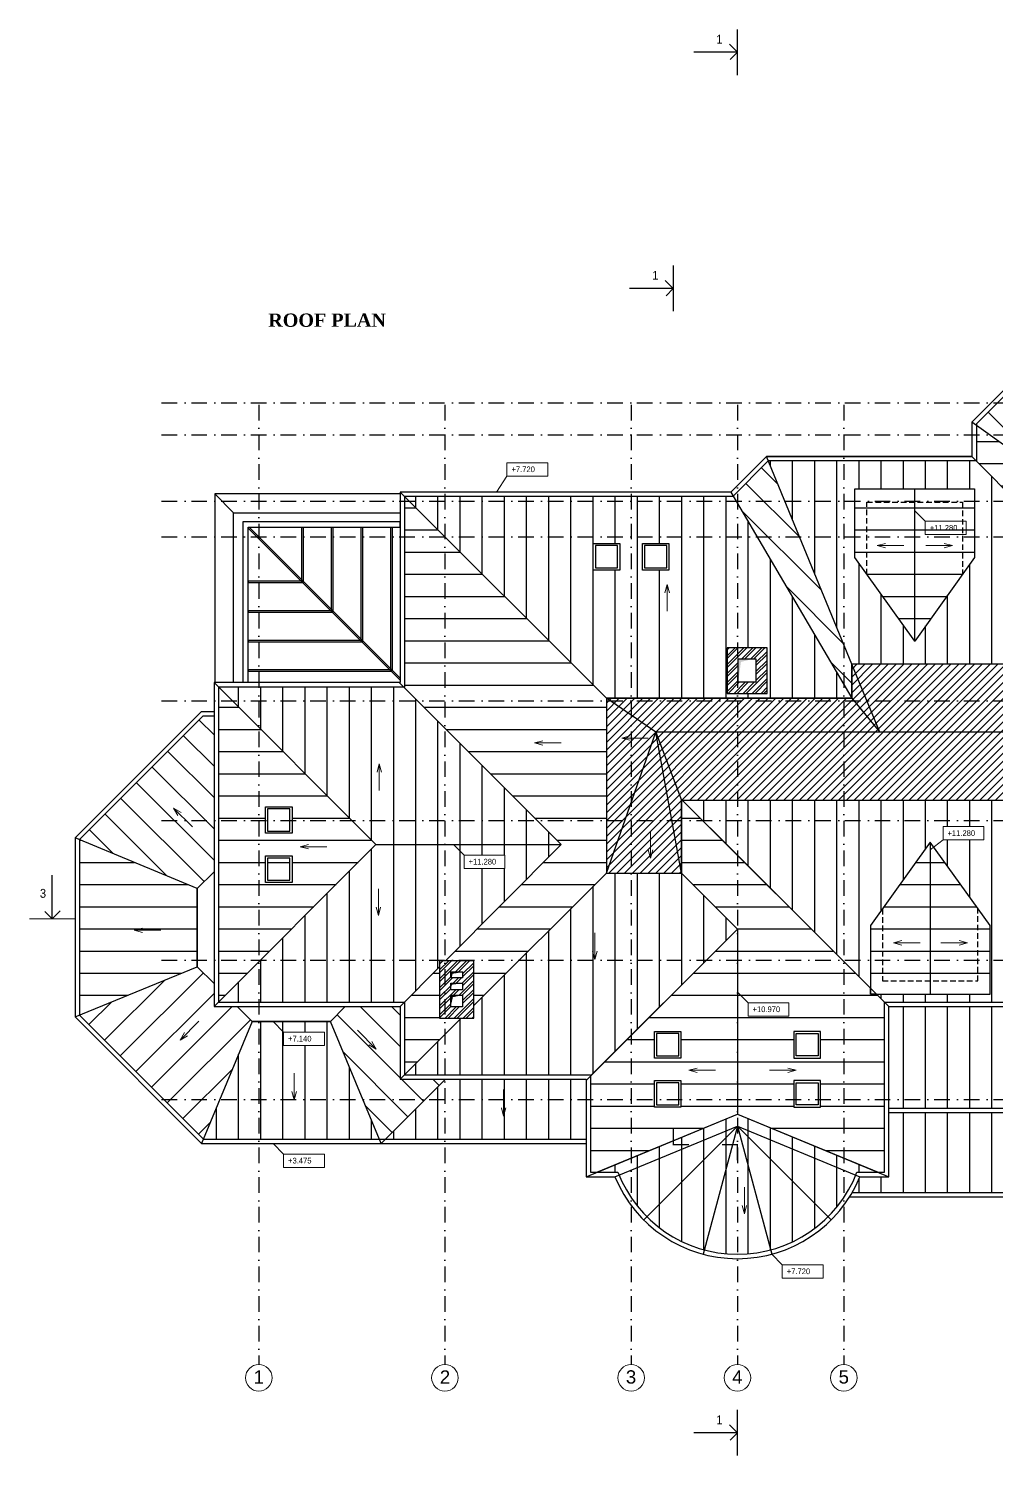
# Model space of a CAD drawing. Header units: millimetres. Extents: x 1177761 to 1329492, y 746793 to 827002.
# Drawn here: x 1225678 to 1247472, y 746793 to 779013 of the extents above; entities that cross this region are included whole.
import ezdxf

# ---------------------------------------------------------------- set-up
doc = ezdxf.new("R2010")
doc.units = ezdxf.units.MM
doc.linetypes.add('HIDDEN', pattern=[9.525, 6.35, -3.175])
doc.linetypes.add('Tengelyvonal', pattern=[670.278, 352.778, -176.389, 0, -141.111])
for name, color, linetype in [('axis', 40, 'Continuous'), ('mark', 4, 'Continuous'), ('roof hatch', 253, 'Continuous'), ('seiling', 7, 'Continuous'), ('text', 7, 'Continuous')]:
    doc.layers.add(name, color=color, linetype=linetype)
for name, color, linetype, lineweight in [('roof', 251, 'Continuous', 15), ('wall', 5, 'Continuous', 30), ('wall hatch', 251, 'Continuous', 15)]:
    doc.layers.add(name, color=color, linetype=linetype, lineweight=lineweight)
doc.styles.add('GENERATED_STYLE_10', font='')
doc.styles.add('GENERATED_STYLE_13', font='')
doc.styles.add('PStudio', font='pstudio.shx')
doc.styles.get("Standard").update_dxf_attribs({"font": 'arial.ttf'})
doc.styles.get('GENERATED_STYLE_10').set_extended_font_data('Arial Кириллический')
doc.styles.get('GENERATED_STYLE_13').set_extended_font_data('Arial Кириллический', bold=True)
pattern_1 = [(135, (241415.6, 1480697.8), (-353.5534, -353.5534), [])]
pattern_2 = [(180, (241415.6, 1480697.8), (-9e-14, -500), [])]
pattern_3 = [(90, (241415.6, 1480697.8), (-500, 9e-14), [])]
pattern_4 = [(45, (37963.35, 1439697.82), (-101.027881, 101.027881), []), (45, (38030.7, 1439697.82), (-101.027881, 101.027881), [])]

# ---------------------------------------------------------------- blocks, each defined once
blk = doc.blocks.new('Arrow', base_point=(854890, -718323))
at = {"color": 7, "linetype": 'Continuous'}
for q in [(854890, -717722), (854840, -718136), (854940, -718136)]:
    blk.add_line((854890, -718323), q, dxfattribs=at)

msp = doc.modelspace()

# ---------------------------------------------------------------- hatches: boundary and pattern name
at = {"layer": 'roof hatch', "lineweight": -3, "ltscale": 50}
h = msp.add_hatch(dxfattribs=at)
h.set_pattern_fill('ANSI31', color=256, scale=4000, angle=90, style=0)
h.set_pattern_definition(pattern_1)
h.paths.add_polyline_path([(1249795, 768345), (1249456, 768345), (1249947, 767993)])
h.paths.add_polyline_path([(1249148, 769845), (1247973, 769845), (1247973, 769410), (1249456, 768345), (1249795, 768345)])
h.paths.add_polyline_path([(1248838, 770565), (1247534, 770565), (1247063, 770094), (1247063, 770063), (1247367, 769845), (1248510, 769845), (1248496, 769869), (1248537, 769845), (1249148, 769845)])
h.paths.add_polyline_path([(1248446, 771475), (1248444, 771475), (1247534, 770565), (1248838, 770565)])
h.paths.add_polyline_path([(1247973, 769845), (1247367, 769845), (1247973, 769410)])
h = msp.add_hatch(dxfattribs=at)
h.set_pattern_fill('ANSI31', color=256, scale=4000, angle=135, style=0)
h.set_pattern_definition(pattern_2)
h.paths.add_polyline_path([(1244320, 768627), (1247020, 768627), (1247020, 767079), (1245670, 765193), (1244320, 767079)])
h.paths.add_polyline_path([(1252923, 770117), (1255623, 770117), (1255623, 768569), (1254273, 766683), (1252923, 768569)])
h = msp.add_hatch(dxfattribs=at)
h.set_pattern_fill('ANSI31', color=256, scale=4000, angle=135, style=0)
h.set_pattern_definition(pattern_2)
h.paths.add_polyline_path([(1249947, 767545), (1248759, 767545), (1251615, 764667), (1251615, 765388), (1249947, 767057)])
h.paths.add_polyline_path([(1249947, 767993), (1249456, 768345), (1247973, 768345), (1247973, 768337), (1248759, 767545), (1249947, 767545)])
h.paths.add_polyline_path([(1247973, 769410), (1247973, 768345), (1249456, 768345)])
h.paths.add_polyline_path([(1247973, 769410), (1247367, 769845), (1247063, 769845), (1247063, 769255), (1247965, 768345), (1247973, 768345)])
h.paths.add_polyline_path([(1247063, 770063), (1247063, 769845), (1247367, 769845)])
h.paths.add_polyline_path([(1247973, 768345), (1247965, 768345), (1247973, 768337)])
h = msp.add_hatch(dxfattribs=at)
h.set_pattern_fill('ANSI31', color=256, scale=4000, angle=90, style=0)
h.set_pattern_definition(pattern_1)
h.paths.add_polyline_path([(1244253, 764667), (1244073, 765106), (1244073, 764210), (1244253, 763902)])
h.paths.add_polyline_path([(1244073, 765106), (1243071, 767545), (1242119, 767545), (1244073, 764210)])
h.paths.add_polyline_path([(1242742, 768345), (1241672, 768345), (1241672, 768307), (1242119, 767545), (1243071, 767545)])
h.paths.add_polyline_path([(1242368, 769255), (1241672, 768559), (1241672, 768345), (1242742, 768345)])
h.paths.add_polyline_path([(1241672, 768559), (1241579, 768466), (1241650, 768345), (1241672, 768345)])
h = msp.add_hatch(dxfattribs=at)
h.set_pattern_fill('ANSI31', color=256, scale=4000, angle=45, style=0)
h.set_pattern_definition(pattern_3)
h.paths.add_polyline_path([(1247973, 768337), (1247973, 767545), (1248759, 767545)])
h.paths.add_polyline_path([(1248759, 767545), (1247973, 767545), (1247973, 764667), (1251615, 764667)])
h.paths.add_polyline_path([(1247973, 767545), (1247023, 767545), (1247023, 767079), (1245673, 765193), (1244323, 767079), (1244323, 767545), (1244073, 767545), (1244073, 765106), (1244253, 764667), (1247973, 764667)])
h.paths.add_polyline_path([(1247973, 768337), (1247965, 768345), (1247023, 768345), (1247023, 767545), (1247973, 767545)])
h.paths.add_polyline_path([(1247062, 769255), (1244073, 769255), (1244073, 768345), (1244323, 768345), (1244323, 768627), (1247023, 768627), (1247023, 768345), (1247965, 768345)])
h.paths.add_polyline_path([(1244073, 769255), (1242368, 769255), (1242368, 769255), (1242742, 768345), (1244073, 768345)])
h.paths.add_polyline_path([(1244323, 768345), (1244073, 768345), (1244073, 767545), (1244323, 767545)])
h.paths.add_polyline_path([(1244073, 768345), (1242742, 768345), (1243071, 767545), (1244073, 767545)])
h.paths.add_polyline_path([(1244073, 767545), (1243071, 767545), (1244073, 765106)])
h.paths.add_polyline_path([(1244692, 765103), (1245054, 765103), (1245054, 764915), (1244692, 764915)], flags=24)
h.paths.add_polyline_path([(1246625, 765103), (1247021, 765103), (1247021, 764915), (1246625, 764915)], flags=24)
h = msp.add_hatch(dxfattribs=at)
h.set_pattern_fill('ANSI31', color=256, scale=4000, angle=135, style=0)
h.set_pattern_definition(pattern_2)
h.paths.add_polyline_path([(1234952, 757839), (1234162, 757045), (1234162, 755405), (1235073, 756316), (1235073, 756685), (1234952, 756685)])
h.paths.add_polyline_path([(1235442, 756685), (1235073, 756685), (1235073, 756316)])
h.paths.add_polyline_path([(1236752, 757995), (1235106, 757995), (1235086, 757975), (1235722, 757975), (1235722, 756965)])
h.paths.add_polyline_path([(1238715, 759958), (1238715, 761145), (1237153, 761145), (1237697, 760600), (1235106, 757995), (1236752, 757995)])
h.paths.add_polyline_path([(1238715, 763845), (1235073, 763845), (1235073, 763225), (1237153, 761145), (1238715, 761145)])
h.paths.add_polyline_path([(1235073, 767544), (1235073, 763845), (1238715, 763845), (1238715, 763902)])
h.paths.add_polyline_path([(1235073, 767544), (1234162, 768455), (1234162, 764155), (1234142, 764155), (1234452, 763845), (1235073, 763845)])
h.paths.add_polyline_path([(1234670, 756481), (1234950, 756481), (1234950, 756294), (1234670, 756294)], flags=24)
h.paths.add_polyline_path([(1235820, 757140), (1235820, 757519), (1236007, 757519), (1236007, 757140)], flags=24)
h.paths.add_polyline_path([(1235820, 758022), (1235820, 758235), (1236007, 758235), (1236007, 758022)], flags=24)
h = msp.add_hatch(dxfattribs=at)
h.set_pattern_fill('ANSI31', color=256, scale=4000, angle=45, style=0)
h.set_pattern_definition(pattern_3)
h.paths.add_polyline_path([(1241579, 768466), (1241569, 768455), (1239273, 768455), (1239273, 768345), (1241650, 768345)])
h.paths.add_polyline_path([(1239273, 768455), (1235073, 768455), (1235073, 768345), (1239273, 768345)])
h.paths.add_polyline_path([(1235073, 768455), (1234937, 768455), (1234162, 768455), (1234272, 768345), (1235073, 768345)])
h.paths.add_polyline_path([(1235073, 768345), (1234272, 768345), (1235072, 767545), (1235073, 767545)])
h.paths.add_polyline_path([(1239273, 768345), (1235073, 768345), (1235073, 767545), (1239273, 767545)])
h.paths.add_polyline_path([(1241672, 768307), (1241650, 768345), (1239273, 768345), (1239273, 767545), (1241672, 767545)])
h.paths.add_polyline_path([(1241672, 768307), (1241672, 767545), (1242119, 767545)])
h.paths.add_polyline_path([(1242119, 767545), (1241672, 767545), (1241672, 765042), (1242341, 765042), (1242341, 764012), (1241672, 764012), (1241672, 763902), (1244073, 763902), (1244073, 764210)])
h.paths.add_polyline_path([(1241438, 765042), (1241672, 765042), (1241672, 767545), (1239273, 767545), (1239273, 763902), (1241672, 763902), (1241672, 764012), (1241438, 764012)])
h.paths.add_polyline_path([(1240127, 766795), (1239527, 766795), (1239527, 767395), (1240127, 767395)], flags=16)
h.paths.add_polyline_path([(1240077, 766845), (1239577, 766845), (1239577, 767345), (1240077, 767345)], flags=0)
h.paths.add_polyline_path([(1239273, 767545), (1235073, 767545), (1235073, 767544), (1238715, 763902), (1239273, 763902)])
h.paths.add_polyline_path([(1238418, 766795), (1238418, 767395), (1239018, 767395), (1239018, 766795)], flags=16)
h.paths.add_polyline_path([(1238468, 766845), (1238468, 767345), (1238968, 767345), (1238968, 766845)], flags=0)
h.paths.add_polyline_path([(1238968, 767345), (1238468, 767345), (1238468, 766845), (1238968, 766845)], flags=0)
h.paths.add_polyline_path([(1240077, 767345), (1239577, 767345), (1239577, 766845), (1240077, 766845)], flags=0)
h.paths.add_polyline_path([(1238570, 767981), (1238866, 767981), (1238866, 767793), (1238570, 767793)], flags=24)
h.paths.add_polyline_path([(1239116, 767981), (1239429, 767981), (1239429, 767793), (1239116, 767793)], flags=9)
h.paths.add_polyline_path([(1239679, 767981), (1239975, 767981), (1239975, 767793), (1239679, 767793)], flags=24)
h.paths.add_polyline_path([(1240702, 767981), (1241098, 767981), (1241098, 767793), (1240702, 767793)], flags=24)
h.paths.add_polyline_path([(1241851, 765510), (1242163, 765510), (1242163, 765323), (1241851, 765323)], flags=24)
h.paths.add_polyline_path([(1241742, 765817), (1242037, 765817), (1242037, 765630), (1241742, 765630)], flags=24)
h.paths.add_polyline_path([(1242619, 764346), (1242619, 764708), (1242806, 764708), (1242806, 764346)], flags=24)
h.paths.add_polyline_path([(1242619, 764022), (1242619, 764301), (1242806, 764301), (1242806, 764022)], flags=24)
h.paths.add_polyline_path([(1241087, 765510), (1241399, 765510), (1241399, 765323), (1241087, 765323)], flags=24)
h = msp.add_hatch(dxfattribs=at)
h.set_pattern_fill('ANSI31', color=256, scale=4000, angle=45, style=0)
h.set_pattern_definition(pattern_3)
h.paths.add_polyline_path([(1234142, 764155), (1230872, 764155), (1230872, 763845), (1234452, 763845)])
h.paths.add_polyline_path([(1230872, 764155), (1229962, 764155), (1230272, 763845), (1230872, 763845)])
h.paths.add_polyline_path([(1230872, 763845), (1230272, 763845), (1230872, 763245)])
h.paths.add_polyline_path([(1234452, 763845), (1230872, 763845), (1230872, 763245), (1232973, 761145), (1235073, 761145), (1235073, 763225)])
h.paths.add_polyline_path([(1235073, 763225), (1235073, 761145), (1237153, 761145)])
h.paths.add_polyline_path([(1237153, 761145), (1235073, 761145), (1235073, 760600), (1237697, 760600)])
h.paths.add_polyline_path([(1235073, 761145), (1232973, 761145), (1233517, 760600), (1235073, 760600)])
h = msp.add_hatch(dxfattribs=at)
h.set_pattern_fill('ANSI31', color=256, scale=4000, angle=135, style=0)
h.set_pattern_definition(pattern_2)
h.paths.add_polyline_path([(1229962, 764155), (1229962, 763845), (1230272, 763845)])
h.paths.add_polyline_path([(1230872, 763245), (1230272, 763845), (1229962, 763845), (1229962, 762674), (1229962, 761145), (1230872, 761145)])
h.paths.add_polyline_path([(1230872, 763245), (1230872, 761145), (1231022, 761145), (1231022, 761454), (1231622, 761454), (1231622, 761145), (1232973, 761145)])
h.paths.add_polyline_path([(1232973, 761145), (1231622, 761145), (1231622, 760854), (1231022, 760854), (1231022, 761145), (1230872, 761145), (1230872, 757995), (1230912, 757995), (1233517, 760600)])
h.paths.add_polyline_path([(1231622, 760346), (1231622, 759746), (1231022, 759746), (1231022, 760346)], flags=16)
h.paths.add_polyline_path([(1231572, 760296), (1231572, 759796), (1231072, 759796), (1231072, 760296)], flags=0)
h.paths.add_polyline_path([(1230872, 761145), (1229962, 761145), (1229962, 757995), (1230872, 757995)])
h.paths.add_polyline_path([(1230872, 757955), (1230872, 757995), (1229962, 757995), (1229962, 757045)])
h.paths.add_polyline_path([(1230461, 761007), (1230461, 761302), (1230648, 761302), (1230648, 761007)], flags=9)
h.paths.add_polyline_path([(1230461, 759898), (1230461, 760194), (1230648, 760194), (1230648, 759898)], flags=24)
h.paths.add_polyline_path([(1230461, 760444), (1230461, 760756), (1230648, 760756), (1230648, 760444)], flags=24)
h = msp.add_hatch(dxfattribs=at)
h.set_pattern_fill('ANSI31', color=256, scale=4000, angle=135, style=0)
h.set_pattern_definition(pattern_2)
h.paths.add_polyline_path([(1235073, 763845), (1234452, 763845), (1235073, 763225)])
h = msp.add_hatch(dxfattribs=at)
h.set_pattern_fill('ANSI31', color=256, scale=4000, angle=90, style=0)
h.set_pattern_definition(pattern_1)
h.paths.add_polyline_path([(1229862, 762674), (1229862, 763495), (1229612, 763495), (1226830, 760713), (1226830, 760713), (1229484, 759609), (1229862, 759988)])
h = msp.add_hatch(dxfattribs=at)
h.set_pattern_fill('ANSI31', color=256, scale=4000, angle=135, style=0)
h.set_pattern_definition(pattern_2)
h.paths.add_polyline_path([(1238358, 753205), (1238500, 753205), (1241673, 754513), (1244845, 753205), (1244988, 753205), (1244988, 757046), (1244812, 757222), (1244673, 757222), (1244673, 757361), (1240429, 761605), (1240409, 761605), (1240409, 759958), (1241672, 758693), (1238358, 755378)])
h.paths.add_polyline_path([(1243547, 756383), (1242947, 756383), (1242947, 755783), (1243547, 755783)], flags=16)
h.paths.add_polyline_path([(1239799, 756383), (1240399, 756383), (1240399, 755783), (1239799, 755783)], flags=16)
h.paths.add_polyline_path([(1239799, 755274), (1240399, 755274), (1240399, 754674), (1239799, 754674)], flags=16)
h.paths.add_polyline_path([(1243547, 755274), (1242947, 755274), (1242947, 754674), (1243547, 754674)], flags=16)
h.paths.add_polyline_path([(1241912, 757030), (1242831, 757030), (1242831, 756731), (1241912, 756731)], flags=16)
h.paths.add_polyline_path([(1243674, 755936), (1243674, 756232), (1243861, 756232), (1243861, 755936)], flags=24)
h.paths.add_polyline_path([(1243674, 755390), (1243674, 755669), (1243861, 755669), (1243861, 755390)], flags=24)
h.paths.add_polyline_path([(1243674, 754826), (1243674, 755122), (1243861, 755122), (1243861, 754826)], flags=24)
h.paths.add_polyline_path([(1243651, 754488), (1243964, 754488), (1243964, 754300), (1243651, 754300)], flags=24)
h.paths.add_polyline_path([(1239381, 754488), (1239694, 754488), (1239694, 754300), (1239381, 754300)], flags=24)
h.paths.add_polyline_path([(1239319, 754826), (1239319, 755122), (1239507, 755122), (1239507, 754826)], flags=24)
h.paths.add_polyline_path([(1239319, 755390), (1239319, 755669), (1239507, 755669), (1239507, 755390)], flags=24)
h.paths.add_polyline_path([(1239319, 755936), (1239319, 756232), (1239507, 756232), (1239507, 755936)], flags=24)
h = msp.add_hatch(dxfattribs=at)
h.set_pattern_fill('ANSI31', color=256, scale=4000, angle=45, style=0)
h.set_pattern_definition(pattern_3)
h.paths.add_polyline_path([(1241672, 761605), (1240429, 761605), (1240889, 761145), (1241672, 761145)])
h.paths.add_polyline_path([(1241672, 761145), (1240889, 761145), (1241672, 760361)])
h.paths.add_polyline_path([(1244073, 761145), (1241672, 761145), (1241672, 760361), (1244039, 757995), (1244073, 757995)])
h.paths.add_polyline_path([(1244073, 761605), (1241672, 761605), (1241672, 761145), (1244073, 761145)])
h.paths.add_polyline_path([(1247973, 761605), (1244073, 761605), (1244073, 761145), (1247973, 761145)])
h.paths.add_polyline_path([(1246311, 761005), (1247231, 761005), (1247231, 760706), (1246311, 760706), (1246102, 760545), (1247373, 758770), (1247373, 757995), (1247973, 757995), (1247973, 761145), (1244073, 761145), (1244073, 757995), (1244673, 757995), (1244673, 758770), (1246023, 760656), (1246102, 760545), (1246311, 760706)])
h.paths.add_polyline_path([(1247973, 757995), (1247373, 757995), (1247373, 757222), (1244812, 757222), (1244988, 757046), (1246468, 757046), (1247973, 757046)])
h.paths.add_polyline_path([(1244673, 757995), (1244073, 757995), (1244073, 757961), (1244673, 757361)])
h.paths.add_polyline_path([(1248573, 757995), (1247973, 757995), (1247973, 757046), (1249478, 757046), (1250958, 757046), (1251135, 757222), (1248573, 757222)])
h.paths.add_polyline_path([(1248573, 758770), (1249923, 760656), (1250002, 760545), (1250211, 760706), (1250211, 761005), (1251131, 761005), (1251131, 760706), (1250211, 760706), (1250002, 760545), (1251273, 758770), (1251273, 757995), (1251874, 757995), (1251874, 761145), (1249861, 761145), (1249861, 761066), (1248942, 761066), (1248942, 761145), (1247973, 761145), (1247973, 757995), (1248573, 757995)])
h.paths.add_polyline_path([(1251874, 761605), (1248702, 761605), (1248942, 761365), (1249861, 761365), (1249861, 761145), (1251874, 761145)])
h.paths.add_polyline_path([(1248942, 761365), (1248702, 761605), (1247973, 761605), (1247973, 761145), (1248942, 761145)])
h.paths.add_polyline_path([(1255517, 761605), (1251874, 761605), (1251874, 761145), (1255057, 761145)])
h.paths.add_polyline_path([(1255057, 761145), (1251874, 761145), (1251874, 757995), (1251907, 757995), (1254274, 760362)])
h.paths.add_polyline_path([(1251874, 757961), (1251874, 757995), (1251273, 757995), (1251273, 757361)])
h.paths.add_polyline_path([(1244858, 760460), (1245237, 760460), (1245237, 760273), (1244858, 760273)], flags=24)
h.paths.add_polyline_path([(1246809, 760460), (1247188, 760460), (1247188, 760273), (1246809, 760273)], flags=24)
h.paths.add_polyline_path([(1248758, 760460), (1249138, 760460), (1249138, 760273), (1248758, 760273)], flags=24)
h.paths.add_polyline_path([(1250708, 760460), (1251087, 760460), (1251087, 760273), (1250708, 760273)], flags=24)
h = msp.add_hatch(dxfattribs=at)
h.set_pattern_fill('ANSI31', color=256, scale=4000, angle=135, style=0)
h.set_pattern_definition(pattern_2)
h.paths.add_polyline_path([(1229484, 759609), (1226830, 760713), (1226830, 756751), (1226830, 756750), (1229484, 757844)])
h = msp.add_hatch(dxfattribs=at)
h.set_pattern_fill('ANSI31', color=256, scale=4000, angle=45, style=0)
h.set_pattern_definition(pattern_3)
h.paths.add_polyline_path([(1230872, 757955), (1229962, 757045), (1229962, 757045), (1230872, 757045)])
h.paths.add_polyline_path([(1234952, 757839), (1234952, 757975), (1235073, 757975), (1235073, 757995), (1230912, 757995), (1230872, 757955), (1230872, 757045), (1234161, 757045)])
h.paths.add_polyline_path([(1235073, 760600), (1233517, 760600), (1230912, 757995), (1235073, 757995)])
h.paths.add_polyline_path([(1237697, 760600), (1235266, 760600), (1235505, 760361), (1236424, 760361), (1236424, 760061), (1235505, 760061), (1235505, 760361), (1235266, 760600), (1235073, 760600), (1235073, 757995), (1235106, 757995)])
h = msp.add_hatch(dxfattribs=at)
h.set_pattern_fill('ANSI31', color=256, scale=4000, angle=135, style=0)
h.set_pattern_definition(pattern_2)
h.paths.add_polyline_path([(1244673, 757222), (1247373, 757222), (1247373, 758770), (1246023, 760656), (1244673, 758770)])
h.paths.add_polyline_path([(1248573, 757222), (1251273, 757222), (1251273, 758770), (1249923, 760656), (1248573, 758770)])
h = msp.add_hatch(dxfattribs=at)
h.set_pattern_fill('ANSI31', color=256, scale=4000, angle=45, style=0)
h.set_pattern_definition(pattern_3)
h.paths.add_polyline_path([(1239273, 759958), (1238715, 759958), (1236752, 757995), (1239273, 757995)])
h.paths.add_polyline_path([(1241672, 758693), (1241672, 758694), (1240409, 759958), (1239273, 759958), (1239273, 757995), (1240974, 757995)])
h = msp.add_hatch(dxfattribs=at)
h.set_pattern_fill('ANSI31', color=256, scale=4000, style=0)
h.set_pattern_definition([(45, (241415.6, 1480697.8), (-353.5534, 353.5534), [])])
h.paths.add_polyline_path([(1229992, 754845), (1228734, 754845), (1229624, 753954)])
h.paths.add_polyline_path([(1230721, 756606), (1230382, 756945), (1229862, 756945), (1229862, 757465), (1229484, 757844), (1226830, 756750), (1228734, 754845), (1229992, 754845)])
h = msp.add_hatch(dxfattribs=at)
h.set_pattern_fill('ANSI31', color=256, scale=4000, angle=45, style=0)
h.set_pattern_definition(pattern_3)
h.paths.add_polyline_path([(1235073, 756316), (1234162, 755405), (1235073, 755405)])
h.paths.add_polyline_path([(1239273, 756293), (1239273, 757995), (1236752, 757995), (1235722, 756965), (1235722, 756685), (1235442, 756685), (1235073, 756316), (1235073, 755405), (1238358, 755405), (1238358, 755378)])
h.paths.add_polyline_path([(1240974, 757995), (1239273, 757995), (1239273, 756293)])
h.paths.add_polyline_path([(1235820, 757140), (1235820, 757519), (1236007, 757519), (1236007, 757140)], flags=25)
h.paths.add_polyline_path([(1235181, 756213), (1235493, 756213), (1235493, 756026), (1235181, 756026)], flags=24)
h.paths.add_polyline_path([(1235241, 756481), (1235554, 756481), (1235554, 756294), (1235241, 756294)], flags=24)
h = msp.add_hatch(dxfattribs=at)
h.set_pattern_fill('ANSI31', color=256, scale=4000, angle=90, style=0)
h.set_pattern_definition(pattern_1)
h.paths.add_polyline_path([(1234062, 756945), (1232825, 756945), (1232487, 756606), (1233222, 754845), (1234625, 754845), (1235073, 755292), (1235073, 755305), (1234062, 755305)])
h.paths.add_polyline_path([(1234625, 754845), (1233222, 754845), (1233593, 753954), (1233735, 753954)])
h = msp.add_hatch(dxfattribs=at)
h.set_pattern_fill('ANSI31', color=256, scale=4000, angle=45, style=0)
h.set_pattern_definition(pattern_3)
h.paths.add_polyline_path([(1250859, 754845), (1247973, 754845), (1247973, 754655), (1250859, 754655)])
h.paths.add_polyline_path([(1247973, 754845), (1245088, 754845), (1245088, 754655), (1247973, 754655)])
h.paths.add_polyline_path([(1247973, 756946), (1246468, 756946), (1245088, 756946), (1245088, 754845), (1247973, 754845)])
h.paths.add_polyline_path([(1250859, 756946), (1249478, 756946), (1248742, 756946), (1248981, 756707), (1249901, 756707), (1249901, 756407), (1248981, 756407), (1248981, 756707), (1248742, 756946), (1247973, 756946), (1247973, 754845), (1250859, 754845)])
h = msp.add_hatch(dxfattribs=at)
h.set_pattern_fill('ANSI31', color=256, scale=4000, angle=45, style=0)
h.set_pattern_definition(pattern_3)
h.paths.add_polyline_path([(1230872, 754845), (1229992, 754845), (1229624, 753954), (1229624, 753954), (1230872, 753954)])
h.paths.add_polyline_path([(1230872, 756606), (1230721, 756606), (1229992, 754845), (1230872, 754845)])
h.paths.add_polyline_path([(1232487, 756606), (1231194, 756606), (1231433, 756367), (1232353, 756367), (1232353, 756067), (1231433, 756067), (1231433, 756367), (1231194, 756606), (1230872, 756606), (1230872, 754845), (1233222, 754845)])
h.paths.add_polyline_path([(1233222, 754845), (1231672, 754845), (1231671, 754839), (1231670, 754845), (1230872, 754845), (1230872, 753954), (1233593, 753954)])
h = msp.add_hatch(dxfattribs=at)
h.set_pattern_fill('ANSI31', color=256, scale=4000, angle=45, style=0)
h.set_pattern_definition(pattern_3)
h.paths.add_polyline_path([(1235073, 754845), (1234625, 754845), (1233735, 753954), (1235073, 753954)])
h.paths.add_polyline_path([(1235073, 755292), (1234625, 754845), (1235073, 754845)])
h.paths.add_polyline_path([(1238258, 755305), (1235085, 755305), (1235073, 755292), (1235073, 754845), (1238258, 754845)])
h.paths.add_polyline_path([(1235073, 754845), (1235073, 753954), (1238258, 753954), (1238258, 754845)])
h = msp.add_hatch(dxfattribs=at)
h.set_pattern_fill('ANSI31', color=256, scale=4000, angle=45, style=0)
h.set_pattern_definition(pattern_3)
h.paths.add_polyline_path([(1241672, 754245), (1241672, 754513), (1239273, 753523), (1239273, 753255)])
h.paths.add_polyline_path([(1239273, 753523), (1238500, 753205), (1238976, 753205, 0.005763), (1239001, 753143), (1239273, 753255)])
h.paths.add_polyline_path([(1244073, 753523), (1244073, 753255), (1244344, 753143, 0.005763), (1244369, 753205), (1244845, 753205)])
h.paths.add_polyline_path([(1244073, 753523), (1241673, 754513), (1241672, 754513), (1241672, 754245), (1244073, 753255)])
h = msp.add_hatch(dxfattribs=at)
h.set_pattern_fill('ANSI31', color=256, scale=4000, angle=45, style=0)
h.set_pattern_definition(pattern_3)
h.paths.add_polyline_path([(1247973, 754555), (1245088, 754555), (1245088, 753105), (1244437, 753105, -0.033102), (1244262, 752750), (1247973, 752750)])
h.paths.add_polyline_path([(1250859, 754555), (1248742, 754555), (1248981, 754316), (1249901, 754316), (1249901, 754016), (1248981, 754016), (1248981, 754316), (1248742, 754555), (1247973, 754555), (1247973, 752750), (1251684, 752750, -0.033102), (1251509, 753105), (1250858, 753105), (1250859, 753105)])
h = msp.add_hatch(dxfattribs=at)
h.set_pattern_fill('ANSI31', color=256, scale=4000, angle=45, style=0)
h.set_pattern_definition(pattern_3)
h.paths.add_polyline_path([(1241672, 754245), (1239273, 753255), (1239273, 752634, 0.048648), (1239629, 752201)])
h.paths.add_polyline_path([(1241672, 754245), (1239629, 752201, 0.131652), (1240924, 751453)])
h.paths.add_polyline_path([(1241672, 754245), (1240924, 751453, 0.065543), (1241672, 751355)])
h.paths.add_polyline_path([(1241672, 754245), (1241672, 751355, 0.065543), (1242420, 751453)])
h.paths.add_polyline_path([(1241672, 754245), (1242420, 751453, 0.131652), (1243716, 752201)])
h.paths.add_polyline_path([(1244073, 753255), (1241672, 754245), (1243716, 752201, 0.048705), (1244073, 752635)])
h.paths.add_polyline_path([(1244344, 753143), (1244073, 753255), (1244073, 752635, 0.049932)])
h.paths.add_polyline_path([(1239273, 753255), (1239001, 753143, 0.049989), (1239273, 752634)])
at = {"layer": 'seiling', "lineweight": -3, "ltscale": 50}
msp.add_hatch(color=7, dxfattribs=at).paths.add_polyline_path([(1241694, 764785), (1242008, 764785), (1241751, 764720), (1241694, 764285)])
at = {"layer": 'wall', "lineweight": -3, "ltscale": 2}
for points in [[(1235202, 757725), (1235472, 757725), (1235232, 757693), (1235202, 757590)], [(1235202, 757470), (1235472, 757470), (1235232, 757438), (1235202, 757335)], [(1235202, 757205), (1235472, 757205), (1235252, 757155), (1235202, 756935)]]:
    msp.add_hatch(color=252, dxfattribs=at).paths.add_polyline_path(points)
at = {"layer": 'wall hatch', "lineweight": -3, "ltscale": 2}
h = msp.add_hatch(dxfattribs=at)
h.set_pattern_fill('ANSI31', color=256, scale=1000, style=0)
h.set_pattern_definition([(45, (37963.35, 1439697.82), (-88.388348, 88.388348), [])])
h.paths.add_polyline_path([(1238715, 759958), (1240409, 759958), (1240409, 761605), (1255537, 761605), (1255536, 759958), (1256932, 759957), (1256932, 765388), (1251615, 765388), (1251615, 764667), (1244253, 764667), (1244253, 763902), (1238715, 763902)])
h.paths.add_polyline_path([(1248981, 762898), (1249901, 762898), (1249901, 762599), (1248981, 762599)], flags=16)
at = {"layer": 'wall hatch', "lineweight": -3, "ltscale": 100}
h = msp.add_hatch(dxfattribs=at)
h.set_pattern_fill('ANSI32', color=256, scale=15, style=0)
h.set_pattern_definition(pattern_4)
h.paths.add_polyline_path([(1241688, 764792), (1242091, 764792), (1242091, 764262), (1241688, 764262)], flags=16)
h.paths.add_polyline_path([(1241438, 765042), (1241438, 764012), (1242341, 764012), (1242341, 765042)])
h = msp.add_hatch(dxfattribs=at)
h.set_pattern_fill('ANSI32', color=256, scale=15, style=0)
h.set_pattern_definition(pattern_4)
h.paths.add_polyline_path([(1235472, 756935), (1235202, 756935), (1235202, 757205), (1235472, 757205)], flags=16)
h.paths.add_polyline_path([(1235202, 757470), (1235472, 757470), (1235472, 757325), (1235202, 757325)], flags=16)
h.paths.add_polyline_path([(1235472, 757590), (1235202, 757590), (1235202, 757725), (1235472, 757725)], flags=16)
h.paths.add_polyline_path([(1234952, 757975), (1234952, 756685), (1235722, 756685), (1235722, 757975)])

# ---------------------------------------------------------------- linework, layer by layer
at = {"layer": 'axis', "linetype": 'Tengelyvonal'}
for p, q in [((1228680, 770565), (1267957, 770565)), ((1228680, 769845), (1267957, 769845)), ((1228680, 768345), (1267957, 768345)), ((1228680, 767545), (1267957, 767545)), ((1228680, 763845), (1267957, 763845)), ((1228680, 761145), (1267957, 761145)), ((1228680, 757995), (1267957, 757995)), ((1228680, 754845), (1267957, 754845))]:
    msp.add_line(p, q, dxfattribs=at)
for points in [[(1230872, 770522), (1230872, 748868)], [(1235073, 770522), (1235073, 748868)], [(1239273, 770522), (1239273, 748868)], [(1241672, 770522), (1241672, 748868)], [(1244073, 770522), (1244073, 748868)]]:
    msp.add_lwpolyline(points, dxfattribs=at)
at = {"layer": 'axis', "color": 3, "linetype": 'Continuous', "lineweight": 15}
for centre in [(1230872, 748568), (1235073, 748568), (1239273, 748568), (1241672, 748568), (1244073, 748568)]:
    msp.add_circle(centre, 300, dxfattribs=at)
at = {"layer": 'mark', "color": 0, "linetype": 'ByBlock', "lineweight": 20}
for points in [[(1236473, 769215), (1237393, 769215), (1237393, 768915), (1236473, 768915)], [(1245912, 767894), (1246832, 767894), (1246832, 767595), (1245912, 767595)], [(1246311, 761005), (1247231, 761005), (1247231, 760706), (1246311, 760706)], [(1235505, 760361), (1236424, 760361), (1236424, 760061), (1235505, 760061)], [(1241912, 757030), (1242831, 757030), (1242831, 756731), (1241912, 756731)], [(1231433, 756367), (1232353, 756367), (1232353, 756067), (1231433, 756067)], [(1231433, 753615), (1232353, 753615), (1232353, 753315), (1231433, 753315)], [(1242685, 751117), (1243605, 751117), (1243605, 750818), (1242685, 750818)]]:
    msp.add_lwpolyline(points, close=True, dxfattribs=at)
at = {"layer": 'mark', "color": 0, "linetype": 'ByBlock', "lineweight": 15}
for points in [[(1236473, 768915), (1236234, 768555)], [(1245912, 767894), (1245673, 768134)], [(1235505, 760361), (1235266, 760600)], [(1246311, 760706), (1246023, 760484)], [(1241912, 757030), (1241673, 757269)], [(1231433, 756367), (1231194, 756606)], [(1231433, 753615), (1231194, 753854)], [(1242685, 751117), (1242446, 751356)]]:
    msp.add_lwpolyline(points, dxfattribs=at)
at = {"layer": 'roof', "lineweight": -3, "ltscale": 100}
for p, q in [((1233517, 760600), (1237697, 760600)), ((1245088, 754655), (1250859, 754655)), ((1241672, 754245), (1239558, 752130)), ((1241672, 754245), (1240899, 751356)), ((1241672, 754245), (1242446, 751356)), ((1241672, 754245), (1243787, 752130))]:
    msp.add_line(p, q, dxfattribs=at)
at = {"layer": 'roof', "lineweight": -3, "ltscale": 50}
msp.add_line((1245088, 754555), (1250859, 754555), dxfattribs=at)
msp.add_lwpolyline([(1248403, 771575), (1246963, 770135), (1246963, 769355), (1242327, 769355), (1241527, 768555), (1234937, 768555), (1234062, 768555), (1234062, 764255), (1229862, 764255), (1229862, 762674), (1229862, 756945), (1229862, 756945), (1229862, 756945), (1229862, 756945), (1229862, 756945), (1229862, 756945), (1234062, 756945), (1234062, 755305), (1238258, 755305), (1238258, 753105), (1238908, 753105, 0.669285), (1244437, 753105), (1245088, 753105), (1245088, 756946), (1246468, 756946), (1249478, 756946)], format="xyb", dxfattribs=at)
at = {"layer": 'roof', "lineweight": -3, "ltscale": 100}
msp.add_lwpolyline([(1248444, 771475), (1247063, 770094), (1247063, 769255), (1242368, 769255), (1241569, 768455), (1234937, 768455), (1234162, 768455), (1234162, 764155), (1229962, 764155), (1229962, 762674), (1229962, 757045), (1234162, 757045), (1234162, 755405), (1238358, 755405), (1238358, 753205), (1238976, 753205, 0.686103), (1244369, 753205), (1244988, 753205), (1244988, 757046), (1246468, 757046), (1249478, 757046)], format="xyb", dxfattribs=at)
for points in [[(1249947, 767993), (1246963, 770135)], [(1251615, 765388), (1251615, 764667), (1244253, 764667), (1242327, 769355), (1246963, 769355), (1251615, 764667)], [(1234062, 768555), (1238715, 763902), (1238715, 759958), (1235722, 756965)], [(1241527, 768555), (1244253, 763902)], [(1245673, 765193), (1245673, 768627)], [(1238715, 763902), (1244253, 763902), (1244253, 764667)], [(1254274, 763138), (1244885, 763138), (1244253, 764667)], [(1229862, 764255), (1233517, 760600), (1229862, 756945)], [(1235086, 757975), (1237697, 760600), (1234042, 764255)], [(1238715, 759958), (1239833, 763138), (1238715, 763902)], [(1244253, 763902), (1244885, 763138)], [(1229862, 763495), (1229612, 763495), (1226830, 760713), (1226830, 756751), (1229624, 753954), (1238258, 753954)], [(1244885, 763138), (1239833, 763138)], [(1240409, 759958), (1239833, 763138), (1240409, 761605)], [(1238715, 759958), (1240409, 759958), (1240409, 761605)], [(1240409, 761605), (1255517, 761605)], [(1240429, 761605), (1241672, 760362), (1245088, 756946)], [(1226730, 756709), (1229484, 757844), (1229484, 759609), (1226730, 760755)], [(1246023, 760656), (1246023, 757222)], [(1240409, 759958), (1241672, 758694), (1241673, 754513)], [(1241672, 758693), (1238258, 755278)], [(1234062, 756945), (1234952, 757839)], [(1235085, 755305), (1233635, 753854), (1232487, 756606), (1230721, 756606), (1229582, 753854)], [(1235442, 756685), (1234062, 755305)], [(1238258, 753105), (1241673, 754513), (1245088, 753105)], [(1238908, 753105), (1241672, 754245), (1244437, 753105)], [(1244262, 752750), (1251684, 752750)]]:
    msp.add_lwpolyline(points, dxfattribs=at)
at = {"layer": 'roof', "lineweight": -3, "ltscale": 50}
for points in [[(1234062, 768513), (1229880, 768515), (1229880, 764255)], [(1230304, 764255), (1230304, 768088), (1229880, 768515), (1230304, 768088), (1234062, 768088)], [(1230632, 764255), (1230632, 767759), (1234062, 767759), (1234062, 767879), (1234062, 767879), (1234062, 767879), (1230512, 767879), (1230512, 764255)], [(1234062, 764309), (1230632, 767738)], [(1234062, 764351), (1230654, 767759)], [(1229862, 763595), (1229570, 763595), (1226730, 760755), (1226730, 756709), (1229582, 753854), (1238258, 753854)], [(1229862, 759988), (1229484, 759609), (1229484, 757844), (1229862, 757465)], [(1230382, 756945), (1230721, 756606), (1232487, 756606), (1232825, 756945)], [(1244202, 752650), (1251744, 752650)]]:
    msp.add_lwpolyline(points, dxfattribs=at)
for points in [[(1244323, 768627), (1247023, 768627), (1247023, 767079), (1245673, 765193), (1244323, 767079)], [(1231846, 767759), (1231876, 767759), (1231876, 766516), (1231846, 766516)], [(1232545, 765847), (1232515, 765847), (1232515, 767759), (1232545, 767759)], [(1233184, 767759), (1233214, 767759), (1233214, 765178), (1233184, 765178)], [(1233883, 764509), (1233853, 764509), (1233853, 767759), (1233883, 767759)], [(1230632, 766546), (1230632, 766516), (1231876, 766516), (1231876, 766546)], [(1232545, 765847), (1232545, 765877), (1230632, 765877), (1230632, 765847)], [(1238715, 759958), (1240409, 759958), (1240409, 761605), (1255537, 761605), (1255536, 759958), (1256932, 759957), (1256932, 765388), (1251615, 765388), (1251615, 764667), (1244253, 764667), (1244253, 763902), (1238715, 763902)], [(1230632, 765208), (1230632, 765178), (1233214, 765178), (1233214, 765208)], [(1233883, 764509), (1233883, 764539), (1230632, 764539), (1230632, 764509)], [(1244673, 757222), (1247373, 757222), (1247373, 758770), (1246023, 760656), (1244673, 758770)]]:
    msp.add_lwpolyline(points, close=True, dxfattribs=at)
at = {"layer": 'roof', "linetype": 'HIDDEN', "lineweight": -3, "ltscale": 20}
for points in [[(1244596, 766698), (1244596, 768327), (1244596, 768327), (1246750, 768327), (1246750, 766698)], [(1244946, 759151), (1244946, 757522), (1244946, 757522), (1247100, 757522), (1247100, 759151)]]:
    msp.add_lwpolyline(points, dxfattribs=at)
at = {"layer": 'roof', "lineweight": -3, "ltscale": 100}
for points in [[(1239018, 767395), (1239018, 766795), (1238418, 766795), (1238418, 767395)], [(1238968, 767345), (1238468, 767345), (1238468, 766845), (1238968, 766845)], [(1240128, 767395), (1240128, 766795), (1239528, 766795), (1239528, 767395)], [(1240078, 767345), (1239578, 767345), (1239578, 766845), (1240078, 766845)], [(1231022, 761455), (1231622, 761455), (1231622, 760855), (1231022, 760855)], [(1231072, 761405), (1231072, 760905), (1231572, 760905), (1231572, 761405)], [(1231022, 760346), (1231622, 760346), (1231622, 759746), (1231022, 759746)], [(1231072, 760296), (1231072, 759796), (1231572, 759796), (1231572, 760296)], [(1239799, 756383), (1240399, 756383), (1240399, 755783), (1239799, 755783)], [(1239849, 756333), (1239849, 755833), (1240349, 755833), (1240349, 756333)], [(1243547, 756383), (1242947, 756383), (1242947, 755783), (1243547, 755783)], [(1243497, 756333), (1243497, 755833), (1242997, 755833), (1242997, 756333)], [(1239799, 755274), (1240399, 755274), (1240399, 754674), (1239799, 754674)], [(1243547, 755274), (1242947, 755274), (1242947, 754674), (1243547, 754674)], [(1239849, 755224), (1239849, 754724), (1240349, 754724), (1240349, 755224)], [(1243497, 755224), (1243497, 754724), (1242997, 754724), (1242997, 755224)]]:
    msp.add_lwpolyline(points, close=True, dxfattribs=at)
at = {"layer": 'roof hatch', "lineweight": -3, "ltscale": 50}
msp.add_lwpolyline([(1238358, 753205), (1238500, 753205), (1241673, 754513), (1244845, 753205), (1244988, 753205), (1244988, 757046), (1244812, 757222), (1244673, 757222), (1244673, 757361), (1240429, 761605), (1240409, 761605), (1240409, 759958), (1241672, 758693), (1238358, 755378)], close=True, dxfattribs=at)
at = {"layer": 'text', "ltscale": 100}
for p, q in [((1241672, 778480), (1240686, 778480)), ((1241672, 778480), (1241491, 778661)), ((1241672, 778480), (1241508, 778315)), ((1240226, 773149), (1240044, 773331)), ((1240226, 773149), (1239239, 773149)), ((1240226, 773149), (1240061, 772984)), ((1226211, 758924), (1226211, 759910)), ((1226211, 758924), (1226046, 759088)), ((1226211, 758924), (1226393, 759105)), ((1241672, 747326), (1241491, 747508)), ((1241672, 747326), (1240686, 747326)), ((1241672, 747326), (1241508, 747162))]:
    msp.add_line(p, q, dxfattribs=at)
at = {"layer": 'text', "ltscale": 100, "const_width": 30}
for points in [[(1241672, 778998), (1241672, 777961)], [(1240226, 773667), (1240226, 772630)], [(1226730, 758924), (1225693, 758924)], [(1241322, 753828), (1241672, 753828), (1241672, 753478)], [(1241672, 747845), (1241672, 746808)]]:
    msp.add_lwpolyline(points, dxfattribs=at)
at = {"layer": 'text', "ltscale": 20, "const_width": 30}
msp.add_lwpolyline([(1240576, 753828), (1240226, 753828), (1240226, 754178)], dxfattribs=at)
at = {"layer": 'wall', "lineweight": -3, "ltscale": 100}
for points in [[(1241438, 765042), (1241438, 764012), (1242341, 764012), (1242341, 765042)], [(1241688, 764792), (1242091, 764792), (1242091, 764262), (1241688, 764262)], [(1234952, 757975), (1234952, 756685), (1235722, 756685), (1235722, 757975)]]:
    msp.add_lwpolyline(points, close=True, dxfattribs=at)
at = {"layer": 'wall', "lineweight": -3, "ltscale": 50}
for points in [[(1235472, 757590), (1235202, 757590), (1235202, 757725), (1235472, 757725)], [(1235202, 757470), (1235472, 757470), (1235472, 757325), (1235202, 757325)], [(1235472, 756935), (1235202, 756935), (1235202, 757205), (1235472, 757205)]]:
    msp.add_lwpolyline(points, close=True, dxfattribs=at)
at = {"layer": 'wall', "color": 252, "lineweight": -3, "ltscale": 2}
msp.add_lwpolyline([(1235202, 757725), (1235472, 757725), (1235232, 757693), (1235202, 757590)], close=True, dxfattribs=at)

# ---------------------------------------------------------------- block references
at = {"layer": 'roof', "lineweight": -3, "ltscale": 100}
for p, rotation in [((1244829, 767345), 270), ((1240087, 766465), 180), ((1239061, 763002), 270), ((1237095, 762894), 270), ((1233591, 762420), 180), ((1228950, 761422), 224.9999999999999), ((1231806, 760551), 270), ((1228064, 758666), 270), ((1245197, 758382), 270), ((1240579, 755506), 270), ((1242995, 755506), 90)]:
    msp.add_blockref('Arrow', p, dxfattribs=dict(at, rotation=rotation))
at = {"layer": 'roof', "lineweight": -3, "ltscale": 100, "xscale": -1}
for p, rotation in [((1246524, 767345), 90), ((1246865, 758382), 90), ((1229096, 756188), 315), ((1233523, 755985), 45)]:
    msp.add_blockref('Arrow', p, dxfattribs=dict(at, rotation=rotation))
at = {"layer": 'roof', "lineweight": -3, "ltscale": 100}
for p in [(1239711, 760291), (1233572, 759001), (1238455, 758004), (1231671, 754839), (1236396, 754470), (1241830, 752268)]:
    msp.add_blockref('Arrow', p, dxfattribs=at)

# ---------------------------------------------------------------- texts
at = {"layer": 'mark', "color": 0, "linetype": 'ByBlock', "style": 'PStudio'}
for tag, p in [('+7.720', (1236574, 769004)), ('+11.280', (1246013, 767683)), ('+11.280', (1246412, 760794)), ('+11.280', (1235606, 760150)), ('+10.970', (1242013, 756819)), ('+7.140', (1231534, 756156)), ('+3.475', (1231534, 753404)), ('+7.720', (1242786, 750906))]:
    msp.add_attdef(tag, p, '0.000', height=128, dxfattribs=at)
at = {"layer": 'text', "lineweight": 30, "ltscale": 100, "width": 0.9}
for s, p in [('1', (1241197, 778674)), ('1', (1239751, 773344)), ('3', (1225933, 759399)), ('1', (1241197, 747521))]:
    msp.add_text(s, height=200, dxfattribs=at).set_placement(p)
at = {"layer": 'text', "ltscale": 100, "insert": (1231086, 772431), "char_height": 300, "attachment_point": 4, "style": 'GENERATED_STYLE_13'}
msp.add_mtext('{\\fTimes New Roman|b1|i0|c0|p18;ROOF PLAN}', dxfattribs=at)
at = {"layer": 'text', "char_height": 300, "attachment_point": 5, "style": 'GENERATED_STYLE_10'}
for s, insert in [('\\A1;{\\fArial ￊ￨\ufff0￨￫￫￨\ufff7￥\ufff1￪￨￩|b0|i0|c0|p34;1}', (1230872, 748585)), ('\\A1;{\\fArial ￊ￨\ufff0￨￫￫￨\ufff7￥\ufff1￪￨￩|b0|i0|c0|p34;2}', (1235074, 748585)), ('\\A1;{\\fArial ￊ￨\ufff0￨￫￫￨\ufff7￥\ufff1￪￨￩|b0|i0|c0|p34;3}', (1239272, 748585)), ('\\A1;{\\fArial ￊ￨\ufff0￨￫￫￨\ufff7￥\ufff1￪￨￩|b0|i0|c0|p34;4}', (1241670, 748585)), ('\\A1;{\\fArial ￊ￨\ufff0￨￫￫￨\ufff7￥\ufff1￪￨￩|b0|i0|c0|p34;5}', (1244072, 748585))]:
    msp.add_mtext(s, dxfattribs=dict(at, insert=insert))

doc.saveas('drawing.dxf')
